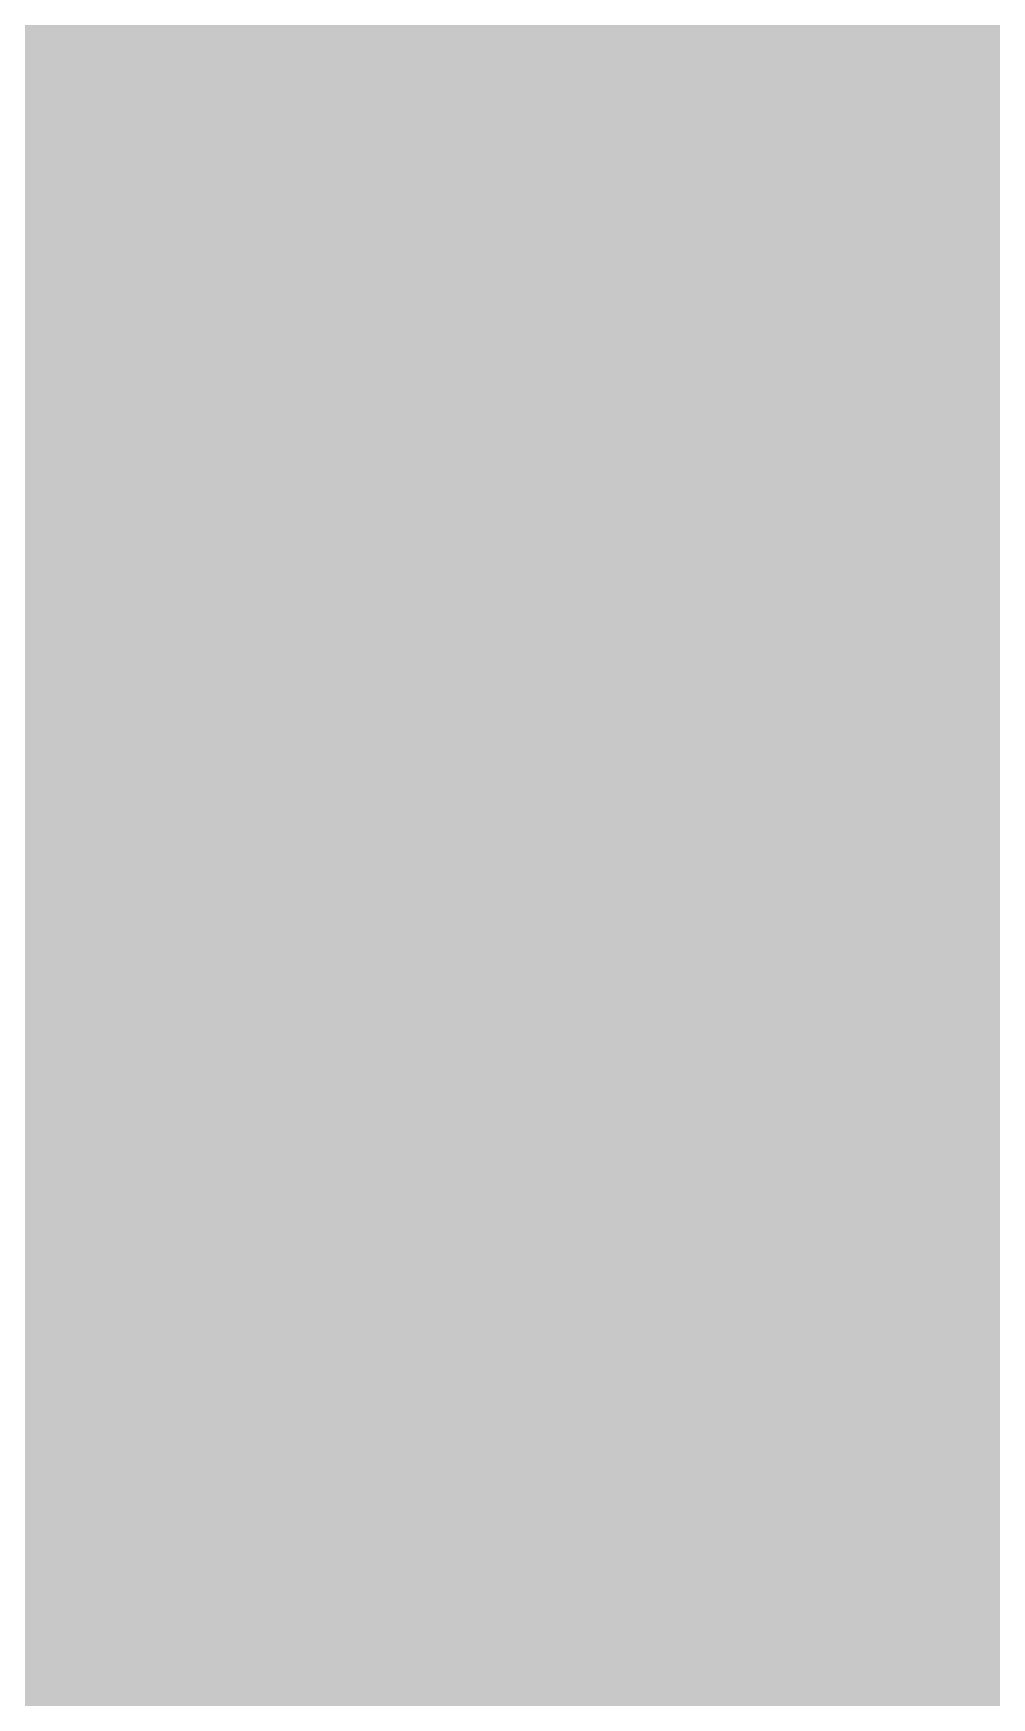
# Model space of a CAD drawing. Header units: inches. Extents: x 0 to 841, y 0 to 594.
# Drawn here: x 789.639 to 790.217, y 197.293 to 198.298 of the extents above; entities that cross this region are included whole.
import ezdxf

# ---------------------------------------------------------------- set-up
doc = ezdxf.new("R2010")
doc.units = ezdxf.units.IN
doc.layers.add('Sheet', color=255, linetype='Continuous')

msp = doc.modelspace()

# ---------------------------------------------------------------- linework, layer by layer
at = {"layer": 'Sheet'}
for points in [[(790.0208, 202.9859, 0.7493, 0.7493, 0), (790.0208, 197.461, 0.7493, 0.7493, 0)], [(790.0208, 202.4918, 0.2997, 0.2997, 0), (790.0208, 197.461, 0.2997, 0.2997, 0)], [(789.4818, 198.0449, 0.2997, 0.2997, 0), (789.5267, 198.0449, 0.2997, 0.2997, 0), (789.5716, 198.0898, 0.2997, 0.2997, 0), (789.5716, 198.0898, 0.2997, 0.2997, 0), (789.6165, 198.1348, 0.2997, 0.2997, 0), (789.6615, 198.1348, 0.2997, 0.2997, 0), (789.6615, 198.1348, 0.2997, 0.2997, 0), (789.7064, 198.1797, 0.2997, 0.2997, 0), (789.7513, 198.1797, 0.2997, 0.2997, 0), (789.7962, 198.1797, 0.2997, 0.2997, 0), (789.8411, 198.2246, 0.2997, 0.2997, 0), (789.8411, 198.2246, 0.2997, 0.2997, 0), (789.886, 198.2246, 0.2997, 0.2997, 0), (789.9309, 198.2246, 0.2997, 0.2997, 0), (789.9759, 198.2246, 0.2997, 0.2997, 0), (790.0208, 198.2246, 0.2997, 0.2997, 0)], [(789.4818, 198.0449, 0.2997, 0.2997, 0), (789.5267, 198.0449, 0.2997, 0.2997, 0), (789.5716, 198.0898, 0.2997, 0.2997, 0), (789.5716, 198.0898, 0.2997, 0.2997, 0), (789.6165, 198.1348, 0.2997, 0.2997, 0), (789.6615, 198.1348, 0.2997, 0.2997, 0), (789.6615, 198.1348, 0.2997, 0.2997, 0), (789.7064, 198.1797, 0.2997, 0.2997, 0), (789.7513, 198.1797, 0.2997, 0.2997, 0), (789.7962, 198.1797, 0.2997, 0.2997, 0), (789.8411, 198.2246, 0.2997, 0.2997, 0), (789.8411, 198.2246, 0.2997, 0.2997, 0), (789.886, 198.2246, 0.2997, 0.2997, 0), (789.9309, 198.2246, 0.2997, 0.2997, 0), (789.9759, 198.2246, 0.2997, 0.2997, 0), (790.0208, 198.2246, 0.2997, 0.2997, 0)], [(789.4818, 198.0449, 0.2997, 0.2997, 0), (789.5267, 198.0449, 0.2997, 0.2997, 0), (789.5716, 198.0898, 0.2997, 0.2997, 0), (789.5716, 198.0898, 0.2997, 0.2997, 0), (789.6165, 198.1348, 0.2997, 0.2997, 0), (789.6615, 198.1348, 0.2997, 0.2997, 0), (789.6615, 198.1348, 0.2997, 0.2997, 0), (789.7064, 198.1797, 0.2997, 0.2997, 0), (789.7513, 198.1797, 0.2997, 0.2997, 0), (789.7962, 198.1797, 0.2997, 0.2997, 0), (789.8411, 198.2246, 0.2997, 0.2997, 0), (789.8411, 198.2246, 0.2997, 0.2997, 0), (789.886, 198.2246, 0.2997, 0.2997, 0), (789.9309, 198.2246, 0.2997, 0.2997, 0), (789.9759, 198.2246, 0.2997, 0.2997, 0), (790.0208, 198.2246, 0.2997, 0.2997, 0)], [(789.4818, 198.0449, 0.2997, 0.2997, 0), (789.5267, 198.0449, 0.2997, 0.2997, 0), (789.5716, 198.0898, 0.2997, 0.2997, 0), (789.5716, 198.0898, 0.2997, 0.2997, 0), (789.6165, 198.1348, 0.2997, 0.2997, 0), (789.6615, 198.1348, 0.2997, 0.2997, 0), (789.6615, 198.1348, 0.2997, 0.2997, 0), (789.7064, 198.1797, 0.2997, 0.2997, 0), (789.7513, 198.1797, 0.2997, 0.2997, 0), (789.7962, 198.1797, 0.2997, 0.2997, 0), (789.8411, 198.2246, 0.2997, 0.2997, 0), (789.8411, 198.2246, 0.2997, 0.2997, 0), (789.886, 198.2246, 0.2997, 0.2997, 0), (789.9309, 198.2246, 0.2997, 0.2997, 0), (789.9759, 198.2246, 0.2997, 0.2997, 0), (790.0208, 198.2246, 0.2997, 0.2997, 0)], [(789.4818, 198.0449, 0.2997, 0.2997, 0), (789.5267, 198.0449, 0.2997, 0.2997, 0), (789.5716, 198.0898, 0.2997, 0.2997, 0), (789.5716, 198.0898, 0.2997, 0.2997, 0), (789.6165, 198.1348, 0.2997, 0.2997, 0), (789.6615, 198.1348, 0.2997, 0.2997, 0), (789.6615, 198.1348, 0.2997, 0.2997, 0), (789.7064, 198.1797, 0.2997, 0.2997, 0), (789.7513, 198.1797, 0.2997, 0.2997, 0), (789.7962, 198.1797, 0.2997, 0.2997, 0), (789.8411, 198.2246, 0.2997, 0.2997, 0), (789.8411, 198.2246, 0.2997, 0.2997, 0), (789.886, 198.2246, 0.2997, 0.2997, 0), (789.9309, 198.2246, 0.2997, 0.2997, 0), (789.9759, 198.2246, 0.2997, 0.2997, 0), (790.0208, 198.2246, 0.2997, 0.2997, 0)], [(789.4818, 198.0449, 0.2997, 0.2997, 0), (789.5267, 198.0449, 0.2997, 0.2997, 0), (789.5716, 198.0898, 0.2997, 0.2997, 0), (789.5716, 198.0898, 0.2997, 0.2997, 0), (789.6165, 198.1348, 0.2997, 0.2997, 0), (789.6615, 198.1348, 0.2997, 0.2997, 0), (789.6615, 198.1348, 0.2997, 0.2997, 0), (789.7064, 198.1797, 0.2997, 0.2997, 0), (789.7513, 198.1797, 0.2997, 0.2997, 0), (789.7962, 198.1797, 0.2997, 0.2997, 0), (789.8411, 198.2246, 0.2997, 0.2997, 0), (789.8411, 198.2246, 0.2997, 0.2997, 0), (789.886, 198.2246, 0.2997, 0.2997, 0), (789.9309, 198.2246, 0.2997, 0.2997, 0), (789.9759, 198.2246, 0.2997, 0.2997, 0), (790.0208, 198.2246, 0.2997, 0.2997, 0)], [(790.0208, 198.2246, 0.2997, 0.2997, 0), (790.0208, 198.2246, 0.2997, 0.2997, 0)], [(790.0208, 198.2246, 0.2997, 0.2997, 0), (790.0657, 198.2246, 0.2997, 0.2997, 0), (790.1106, 198.2246, 0.2997, 0.2997, 0), (790.1106, 198.2246, 0.2997, 0.2997, 0), (790.1555, 198.2246, 0.2997, 0.2997, 0), (790.2004, 198.2246, 0.2997, 0.2997, 0), (790.2454, 198.1797, 0.2997, 0.2997, 0), (790.2903, 198.1797, 0.2997, 0.2997, 0), (790.2903, 198.1797, 0.2997, 0.2997, 0), (790.3352, 198.1348, 0.2997, 0.2997, 0), (790.3801, 198.1348, 0.2997, 0.2997, 0)], [(790.0208, 198.2246, 0.2997, 0.2997, 0), (790.0208, 198.2246, 0.2997, 0.2997, 0)], [(790.0208, 198.2246, 0.2997, 0.2997, 0), (790.0657, 198.2246, 0.2997, 0.2997, 0), (790.1106, 198.2246, 0.2997, 0.2997, 0), (790.1106, 198.2246, 0.2997, 0.2997, 0), (790.1555, 198.2246, 0.2997, 0.2997, 0), (790.2004, 198.2246, 0.2997, 0.2997, 0), (790.2454, 198.1797, 0.2997, 0.2997, 0), (790.2903, 198.1797, 0.2997, 0.2997, 0), (790.2903, 198.1797, 0.2997, 0.2997, 0), (790.3352, 198.1348, 0.2997, 0.2997, 0), (790.3801, 198.1348, 0.2997, 0.2997, 0)], [(790.0208, 198.2246, 0.2997, 0.2997, 0), (790.0208, 198.2246, 0.2997, 0.2997, 0)], [(790.0208, 198.2246, 0.2997, 0.2997, 0), (790.0657, 198.2246, 0.2997, 0.2997, 0), (790.1106, 198.2246, 0.2997, 0.2997, 0), (790.1106, 198.2246, 0.2997, 0.2997, 0), (790.1555, 198.2246, 0.2997, 0.2997, 0), (790.2004, 198.2246, 0.2997, 0.2997, 0), (790.2454, 198.1797, 0.2997, 0.2997, 0), (790.2903, 198.1797, 0.2997, 0.2997, 0), (790.2903, 198.1797, 0.2997, 0.2997, 0), (790.3352, 198.1348, 0.2997, 0.2997, 0), (790.3801, 198.1348, 0.2997, 0.2997, 0)], [(790.0208, 198.2246, 0.2997, 0.2997, 0), (790.0208, 198.2246, 0.2997, 0.2997, 0)], [(790.0208, 198.2246, 0.2997, 0.2997, 0), (790.0657, 198.2246, 0.2997, 0.2997, 0), (790.1106, 198.2246, 0.2997, 0.2997, 0), (790.1106, 198.2246, 0.2997, 0.2997, 0), (790.1555, 198.2246, 0.2997, 0.2997, 0), (790.2004, 198.2246, 0.2997, 0.2997, 0), (790.2454, 198.1797, 0.2997, 0.2997, 0), (790.2903, 198.1797, 0.2997, 0.2997, 0), (790.2903, 198.1797, 0.2997, 0.2997, 0), (790.3352, 198.1348, 0.2997, 0.2997, 0), (790.3801, 198.1348, 0.2997, 0.2997, 0)], [(790.0208, 198.2246, 0.2997, 0.2997, 0), (790.0208, 198.2246, 0.2997, 0.2997, 0)], [(790.0208, 198.2246, 0.2997, 0.2997, 0), (790.0657, 198.2246, 0.2997, 0.2997, 0), (790.1106, 198.2246, 0.2997, 0.2997, 0), (790.1106, 198.2246, 0.2997, 0.2997, 0), (790.1555, 198.2246, 0.2997, 0.2997, 0), (790.2004, 198.2246, 0.2997, 0.2997, 0), (790.2454, 198.1797, 0.2997, 0.2997, 0), (790.2903, 198.1797, 0.2997, 0.2997, 0), (790.2903, 198.1797, 0.2997, 0.2997, 0), (790.3352, 198.1348, 0.2997, 0.2997, 0), (790.3801, 198.1348, 0.2997, 0.2997, 0)], [(790.0208, 198.2246, 0.2997, 0.2997, 0), (790.0208, 198.2246, 0.2997, 0.2997, 0)], [(790.0208, 198.2246, 0.2997, 0.2997, 0), (790.0657, 198.2246, 0.2997, 0.2997, 0), (790.1106, 198.2246, 0.2997, 0.2997, 0), (790.1106, 198.2246, 0.2997, 0.2997, 0), (790.1555, 198.2246, 0.2997, 0.2997, 0), (790.2004, 198.2246, 0.2997, 0.2997, 0), (790.2454, 198.1797, 0.2997, 0.2997, 0), (790.2903, 198.1797, 0.2997, 0.2997, 0), (790.2903, 198.1797, 0.2997, 0.2997, 0), (790.3352, 198.1348, 0.2997, 0.2997, 0), (790.3801, 198.1348, 0.2997, 0.2997, 0)], [(789.5716, 198.0898, 0.0991, 0.0991, 0), (789.6165, 198.1348, 0.0991, 0.0991, 0), (789.6615, 198.1348, 0.0991, 0.0991, 0), (789.6615, 198.1348, 0.0991, 0.0991, 0), (789.7064, 198.1797, 0.0991, 0.0991, 0), (789.7513, 198.1797, 0.0991, 0.0991, 0), (789.7962, 198.1797, 0.0991, 0.0991, 0), (789.8411, 198.2246, 0.0991, 0.0991, 0), (789.8411, 198.2246, 0.0991, 0.0991, 0), (789.886, 198.2246, 0.0991, 0.0991, 0), (789.9309, 198.2246, 0.0991, 0.0991, 0), (789.9759, 198.2246, 0.0991, 0.0991, 0), (790.0208, 198.2246, 0.0991, 0.0991, 0)], [(789.5716, 198.0898, 0.0991, 0.0991, 0), (789.6165, 198.1348, 0.0991, 0.0991, 0), (789.6615, 198.1348, 0.0991, 0.0991, 0), (789.6615, 198.1348, 0.0991, 0.0991, 0), (789.7064, 198.1797, 0.0991, 0.0991, 0), (789.7513, 198.1797, 0.0991, 0.0991, 0), (789.7962, 198.1797, 0.0991, 0.0991, 0), (789.8411, 198.2246, 0.0991, 0.0991, 0), (789.8411, 198.2246, 0.0991, 0.0991, 0), (789.886, 198.2246, 0.0991, 0.0991, 0), (789.9309, 198.2246, 0.0991, 0.0991, 0), (789.9759, 198.2246, 0.0991, 0.0991, 0), (790.0208, 198.2246, 0.0991, 0.0991, 0)], [(789.5716, 198.0898, 0.0991, 0.0991, 0), (789.6165, 198.1348, 0.0991, 0.0991, 0), (789.6615, 198.1348, 0.0991, 0.0991, 0), (789.6615, 198.1348, 0.0991, 0.0991, 0), (789.7064, 198.1797, 0.0991, 0.0991, 0), (789.7513, 198.1797, 0.0991, 0.0991, 0), (789.7962, 198.1797, 0.0991, 0.0991, 0), (789.8411, 198.2246, 0.0991, 0.0991, 0), (789.8411, 198.2246, 0.0991, 0.0991, 0), (789.886, 198.2246, 0.0991, 0.0991, 0), (789.9309, 198.2246, 0.0991, 0.0991, 0), (789.9759, 198.2246, 0.0991, 0.0991, 0), (790.0208, 198.2246, 0.0991, 0.0991, 0)], [(789.5716, 198.0898, 0.0991, 0.0991, 0), (789.6165, 198.1348, 0.0991, 0.0991, 0), (789.6615, 198.1348, 0.0991, 0.0991, 0), (789.6615, 198.1348, 0.0991, 0.0991, 0), (789.7064, 198.1797, 0.0991, 0.0991, 0), (789.7513, 198.1797, 0.0991, 0.0991, 0), (789.7962, 198.1797, 0.0991, 0.0991, 0), (789.8411, 198.2246, 0.0991, 0.0991, 0), (789.8411, 198.2246, 0.0991, 0.0991, 0), (789.886, 198.2246, 0.0991, 0.0991, 0), (789.9309, 198.2246, 0.0991, 0.0991, 0), (789.9759, 198.2246, 0.0991, 0.0991, 0), (790.0208, 198.2246, 0.0991, 0.0991, 0)], [(789.5716, 198.0898, 0.0991, 0.0991, 0), (789.6165, 198.1348, 0.0991, 0.0991, 0), (789.6615, 198.1348, 0.0991, 0.0991, 0), (789.6615, 198.1348, 0.0991, 0.0991, 0), (789.7064, 198.1797, 0.0991, 0.0991, 0), (789.7513, 198.1797, 0.0991, 0.0991, 0), (789.7962, 198.1797, 0.0991, 0.0991, 0), (789.8411, 198.2246, 0.0991, 0.0991, 0), (789.8411, 198.2246, 0.0991, 0.0991, 0), (789.886, 198.2246, 0.0991, 0.0991, 0), (789.9309, 198.2246, 0.0991, 0.0991, 0), (789.9759, 198.2246, 0.0991, 0.0991, 0), (790.0208, 198.2246, 0.0991, 0.0991, 0)], [(789.5716, 198.0898, 0.0991, 0.0991, 0), (789.6165, 198.1348, 0.0991, 0.0991, 0), (789.6615, 198.1348, 0.0991, 0.0991, 0), (789.6615, 198.1348, 0.0991, 0.0991, 0), (789.7064, 198.1797, 0.0991, 0.0991, 0), (789.7513, 198.1797, 0.0991, 0.0991, 0), (789.7962, 198.1797, 0.0991, 0.0991, 0), (789.8411, 198.2246, 0.0991, 0.0991, 0), (789.8411, 198.2246, 0.0991, 0.0991, 0), (789.886, 198.2246, 0.0991, 0.0991, 0), (789.9309, 198.2246, 0.0991, 0.0991, 0), (789.9759, 198.2246, 0.0991, 0.0991, 0), (790.0208, 198.2246, 0.0991, 0.0991, 0)], [(790.0208, 198.2246, 0.0991, 0.0991, 0), (790.0208, 198.2246, 0.0991, 0.0991, 0)], [(790.0208, 198.2246, 0.0991, 0.0991, 0), (790.0657, 198.2246, 0.0991, 0.0991, 0), (790.1106, 198.2246, 0.0991, 0.0991, 0), (790.1106, 198.2246, 0.0991, 0.0991, 0), (790.1555, 198.2246, 0.0991, 0.0991, 0), (790.2004, 198.2246, 0.0991, 0.0991, 0), (790.2454, 198.1797, 0.0991, 0.0991, 0), (790.2903, 198.1797, 0.0991, 0.0991, 0)], [(790.0208, 198.2246, 0.0991, 0.0991, 0), (790.0208, 198.2246, 0.0991, 0.0991, 0)], [(790.0208, 198.2246, 0.0991, 0.0991, 0), (790.0657, 198.2246, 0.0991, 0.0991, 0), (790.1106, 198.2246, 0.0991, 0.0991, 0), (790.1106, 198.2246, 0.0991, 0.0991, 0), (790.1555, 198.2246, 0.0991, 0.0991, 0), (790.2004, 198.2246, 0.0991, 0.0991, 0), (790.2454, 198.1797, 0.0991, 0.0991, 0), (790.2903, 198.1797, 0.0991, 0.0991, 0)], [(790.0208, 198.2246, 0.0991, 0.0991, 0), (790.0208, 198.2246, 0.0991, 0.0991, 0)], [(790.0208, 198.2246, 0.0991, 0.0991, 0), (790.0657, 198.2246, 0.0991, 0.0991, 0), (790.1106, 198.2246, 0.0991, 0.0991, 0), (790.1106, 198.2246, 0.0991, 0.0991, 0), (790.1555, 198.2246, 0.0991, 0.0991, 0), (790.2004, 198.2246, 0.0991, 0.0991, 0), (790.2454, 198.1797, 0.0991, 0.0991, 0), (790.2903, 198.1797, 0.0991, 0.0991, 0)], [(790.0208, 198.2246, 0.0991, 0.0991, 0), (790.0208, 198.2246, 0.0991, 0.0991, 0)], [(790.0208, 198.2246, 0.0991, 0.0991, 0), (790.0657, 198.2246, 0.0991, 0.0991, 0), (790.1106, 198.2246, 0.0991, 0.0991, 0), (790.1106, 198.2246, 0.0991, 0.0991, 0), (790.1555, 198.2246, 0.0991, 0.0991, 0), (790.2004, 198.2246, 0.0991, 0.0991, 0), (790.2454, 198.1797, 0.0991, 0.0991, 0), (790.2903, 198.1797, 0.0991, 0.0991, 0)], [(790.0208, 198.2246, 0.0991, 0.0991, 0), (790.0208, 198.2246, 0.0991, 0.0991, 0)], [(790.0208, 198.2246, 0.0991, 0.0991, 0), (790.0657, 198.2246, 0.0991, 0.0991, 0), (790.1106, 198.2246, 0.0991, 0.0991, 0), (790.1106, 198.2246, 0.0991, 0.0991, 0), (790.1555, 198.2246, 0.0991, 0.0991, 0), (790.2004, 198.2246, 0.0991, 0.0991, 0), (790.2454, 198.1797, 0.0991, 0.0991, 0), (790.2903, 198.1797, 0.0991, 0.0991, 0)], [(790.0208, 198.2246, 0.0991, 0.0991, 0), (790.0208, 198.2246, 0.0991, 0.0991, 0)], [(790.0208, 198.2246, 0.0991, 0.0991, 0), (790.0657, 198.2246, 0.0991, 0.0991, 0), (790.1106, 198.2246, 0.0991, 0.0991, 0), (790.1106, 198.2246, 0.0991, 0.0991, 0), (790.1555, 198.2246, 0.0991, 0.0991, 0), (790.2004, 198.2246, 0.0991, 0.0991, 0), (790.2454, 198.1797, 0.0991, 0.0991, 0), (790.2903, 198.1797, 0.0991, 0.0991, 0)], [(789.4818, 197.5957, 0.2997, 0.2997, 0), (789.5267, 197.6407, 0.2997, 0.2997, 0), (789.5267, 197.6407, 0.2997, 0.2997, 0), (789.5267, 197.6856, 0.2997, 0.2997, 0), (789.5267, 197.6856, 0.2997, 0.2997, 0), (789.5267, 197.7305, 0.2997, 0.2997, 0), (789.5716, 197.7305, 0.2997, 0.2997, 0), (789.5716, 197.7754, 0.2997, 0.2997, 0), (789.5716, 197.7754, 0.2997, 0.2997, 0), (789.6165, 197.8203, 0.2997, 0.2997, 0), (789.6165, 197.8203, 0.2997, 0.2997, 0), (789.6165, 197.8652, 0.2997, 0.2997, 0), (789.6615, 197.8652, 0.2997, 0.2997, 0), (789.6615, 197.8652, 0.2997, 0.2997, 0), (789.7064, 197.9102, 0.2997, 0.2997, 0), (789.7064, 197.9102, 0.2997, 0.2997, 0), (789.7513, 197.9102, 0.2997, 0.2997, 0), (789.7513, 197.9551, 0.2997, 0.2997, 0), (789.7962, 197.9551, 0.2997, 0.2997, 0), (789.7962, 197.9551, 0.2997, 0.2997, 0), (789.8411, 197.9551, 0.2997, 0.2997, 0), (789.8411, 197.9551, 0.2997, 0.2997, 0), (789.886, 198, 0.2997, 0.2997, 0), (789.886, 198, 0.2997, 0.2997, 0), (789.9309, 198, 0.2997, 0.2997, 0), (789.9759, 198, 0.2997, 0.2997, 0), (789.9759, 198, 0.2997, 0.2997, 0), (790.0208, 198, 0.2997, 0.2997, 0)], [(789.4818, 197.5957, 0.2997, 0.2997, 0), (789.5267, 197.6407, 0.2997, 0.2997, 0), (789.5267, 197.6407, 0.2997, 0.2997, 0), (789.5267, 197.6856, 0.2997, 0.2997, 0), (789.5267, 197.6856, 0.2997, 0.2997, 0), (789.5267, 197.7305, 0.2997, 0.2997, 0), (789.5716, 197.7305, 0.2997, 0.2997, 0), (789.5716, 197.7754, 0.2997, 0.2997, 0), (789.5716, 197.7754, 0.2997, 0.2997, 0), (789.6165, 197.8203, 0.2997, 0.2997, 0), (789.6165, 197.8203, 0.2997, 0.2997, 0), (789.6165, 197.8652, 0.2997, 0.2997, 0), (789.6615, 197.8652, 0.2997, 0.2997, 0), (789.6615, 197.8652, 0.2997, 0.2997, 0), (789.7064, 197.9102, 0.2997, 0.2997, 0), (789.7064, 197.9102, 0.2997, 0.2997, 0), (789.7513, 197.9102, 0.2997, 0.2997, 0), (789.7513, 197.9551, 0.2997, 0.2997, 0), (789.7962, 197.9551, 0.2997, 0.2997, 0), (789.7962, 197.9551, 0.2997, 0.2997, 0), (789.8411, 197.9551, 0.2997, 0.2997, 0), (789.8411, 197.9551, 0.2997, 0.2997, 0), (789.886, 198, 0.2997, 0.2997, 0), (789.886, 198, 0.2997, 0.2997, 0), (789.9309, 198, 0.2997, 0.2997, 0), (789.9759, 198, 0.2997, 0.2997, 0), (789.9759, 198, 0.2997, 0.2997, 0), (790.0208, 198, 0.2997, 0.2997, 0)], [(789.4818, 197.5957, 0.2997, 0.2997, 0), (789.5267, 197.6407, 0.2997, 0.2997, 0), (789.5267, 197.6407, 0.2997, 0.2997, 0), (789.5267, 197.6856, 0.2997, 0.2997, 0), (789.5267, 197.6856, 0.2997, 0.2997, 0), (789.5267, 197.7305, 0.2997, 0.2997, 0), (789.5716, 197.7305, 0.2997, 0.2997, 0), (789.5716, 197.7754, 0.2997, 0.2997, 0), (789.5716, 197.7754, 0.2997, 0.2997, 0), (789.6165, 197.8203, 0.2997, 0.2997, 0), (789.6165, 197.8203, 0.2997, 0.2997, 0), (789.6165, 197.8652, 0.2997, 0.2997, 0), (789.6615, 197.8652, 0.2997, 0.2997, 0), (789.6615, 197.8652, 0.2997, 0.2997, 0), (789.7064, 197.9102, 0.2997, 0.2997, 0), (789.7064, 197.9102, 0.2997, 0.2997, 0), (789.7513, 197.9102, 0.2997, 0.2997, 0), (789.7513, 197.9551, 0.2997, 0.2997, 0), (789.7962, 197.9551, 0.2997, 0.2997, 0), (789.7962, 197.9551, 0.2997, 0.2997, 0), (789.8411, 197.9551, 0.2997, 0.2997, 0), (789.8411, 197.9551, 0.2997, 0.2997, 0), (789.886, 198, 0.2997, 0.2997, 0), (789.886, 198, 0.2997, 0.2997, 0), (789.9309, 198, 0.2997, 0.2997, 0), (789.9759, 198, 0.2997, 0.2997, 0), (789.9759, 198, 0.2997, 0.2997, 0), (790.0208, 198, 0.2997, 0.2997, 0)], [(789.4818, 197.5957, 0.2997, 0.2997, 0), (789.5267, 197.6407, 0.2997, 0.2997, 0), (789.5267, 197.6407, 0.2997, 0.2997, 0), (789.5267, 197.6856, 0.2997, 0.2997, 0), (789.5267, 197.6856, 0.2997, 0.2997, 0), (789.5267, 197.7305, 0.2997, 0.2997, 0), (789.5716, 197.7305, 0.2997, 0.2997, 0), (789.5716, 197.7754, 0.2997, 0.2997, 0), (789.5716, 197.7754, 0.2997, 0.2997, 0), (789.6165, 197.8203, 0.2997, 0.2997, 0), (789.6165, 197.8203, 0.2997, 0.2997, 0), (789.6165, 197.8652, 0.2997, 0.2997, 0), (789.6615, 197.8652, 0.2997, 0.2997, 0), (789.6615, 197.8652, 0.2997, 0.2997, 0), (789.7064, 197.9102, 0.2997, 0.2997, 0), (789.7064, 197.9102, 0.2997, 0.2997, 0), (789.7513, 197.9102, 0.2997, 0.2997, 0), (789.7513, 197.9551, 0.2997, 0.2997, 0), (789.7962, 197.9551, 0.2997, 0.2997, 0), (789.7962, 197.9551, 0.2997, 0.2997, 0), (789.8411, 197.9551, 0.2997, 0.2997, 0), (789.8411, 197.9551, 0.2997, 0.2997, 0), (789.886, 198, 0.2997, 0.2997, 0), (789.886, 198, 0.2997, 0.2997, 0), (789.9309, 198, 0.2997, 0.2997, 0), (789.9759, 198, 0.2997, 0.2997, 0), (789.9759, 198, 0.2997, 0.2997, 0), (790.0208, 198, 0.2997, 0.2997, 0)], [(790.0208, 198, 0.2997, 0.2997, 0), (790.0208, 198, 0.2997, 0.2997, 0)], [(790.0208, 198, 0.2997, 0.2997, 0), (790.0657, 198, 0.2997, 0.2997, 0), (790.0657, 198, 0.2997, 0.2997, 0), (790.1106, 198, 0.2997, 0.2997, 0), (790.1106, 198, 0.2997, 0.2997, 0), (790.1555, 198, 0.2997, 0.2997, 0), (790.1555, 197.9551, 0.2997, 0.2997, 0), (790.2004, 197.9551, 0.2997, 0.2997, 0), (790.2004, 197.9551, 0.2997, 0.2997, 0), (790.2454, 197.9551, 0.2997, 0.2997, 0), (790.2454, 197.9551, 0.2997, 0.2997, 0), (790.2903, 197.9102, 0.2997, 0.2997, 0), (790.2903, 197.9102, 0.2997, 0.2997, 0), (790.3352, 197.9102, 0.2997, 0.2997, 0), (790.3352, 197.8652, 0.2997, 0.2997, 0), (790.3352, 197.8652, 0.2997, 0.2997, 0), (790.3801, 197.8652, 0.2997, 0.2997, 0)], [(790.0208, 198, 0.2997, 0.2997, 0), (790.0208, 198, 0.2997, 0.2997, 0)], [(790.0208, 198, 0.2997, 0.2997, 0), (790.0657, 198, 0.2997, 0.2997, 0), (790.0657, 198, 0.2997, 0.2997, 0), (790.1106, 198, 0.2997, 0.2997, 0), (790.1106, 198, 0.2997, 0.2997, 0), (790.1555, 198, 0.2997, 0.2997, 0), (790.1555, 197.9551, 0.2997, 0.2997, 0), (790.2004, 197.9551, 0.2997, 0.2997, 0), (790.2004, 197.9551, 0.2997, 0.2997, 0), (790.2454, 197.9551, 0.2997, 0.2997, 0), (790.2454, 197.9551, 0.2997, 0.2997, 0), (790.2903, 197.9102, 0.2997, 0.2997, 0), (790.2903, 197.9102, 0.2997, 0.2997, 0), (790.3352, 197.9102, 0.2997, 0.2997, 0), (790.3352, 197.8652, 0.2997, 0.2997, 0), (790.3352, 197.8652, 0.2997, 0.2997, 0), (790.3801, 197.8652, 0.2997, 0.2997, 0)], [(790.0208, 198, 0.2997, 0.2997, 0), (790.0208, 198, 0.2997, 0.2997, 0)], [(790.0208, 198, 0.2997, 0.2997, 0), (790.0657, 198, 0.2997, 0.2997, 0), (790.0657, 198, 0.2997, 0.2997, 0), (790.1106, 198, 0.2997, 0.2997, 0), (790.1106, 198, 0.2997, 0.2997, 0), (790.1555, 198, 0.2997, 0.2997, 0), (790.1555, 197.9551, 0.2997, 0.2997, 0), (790.2004, 197.9551, 0.2997, 0.2997, 0), (790.2004, 197.9551, 0.2997, 0.2997, 0), (790.2454, 197.9551, 0.2997, 0.2997, 0), (790.2454, 197.9551, 0.2997, 0.2997, 0), (790.2903, 197.9102, 0.2997, 0.2997, 0), (790.2903, 197.9102, 0.2997, 0.2997, 0), (790.3352, 197.9102, 0.2997, 0.2997, 0), (790.3352, 197.8652, 0.2997, 0.2997, 0), (790.3352, 197.8652, 0.2997, 0.2997, 0), (790.3801, 197.8652, 0.2997, 0.2997, 0)], [(790.0208, 198, 0.2997, 0.2997, 0), (790.0208, 198, 0.2997, 0.2997, 0)], [(790.0208, 198, 0.2997, 0.2997, 0), (790.0657, 198, 0.2997, 0.2997, 0), (790.0657, 198, 0.2997, 0.2997, 0), (790.1106, 198, 0.2997, 0.2997, 0), (790.1106, 198, 0.2997, 0.2997, 0), (790.1555, 198, 0.2997, 0.2997, 0), (790.1555, 197.9551, 0.2997, 0.2997, 0), (790.2004, 197.9551, 0.2997, 0.2997, 0), (790.2004, 197.9551, 0.2997, 0.2997, 0), (790.2454, 197.9551, 0.2997, 0.2997, 0), (790.2454, 197.9551, 0.2997, 0.2997, 0), (790.2903, 197.9102, 0.2997, 0.2997, 0), (790.2903, 197.9102, 0.2997, 0.2997, 0), (790.3352, 197.9102, 0.2997, 0.2997, 0), (790.3352, 197.8652, 0.2997, 0.2997, 0), (790.3352, 197.8652, 0.2997, 0.2997, 0), (790.3801, 197.8652, 0.2997, 0.2997, 0)], [(789.5716, 197.7754, 0.0991, 0.0991, 0), (789.6165, 197.8203, 0.0991, 0.0991, 0), (789.6165, 197.8203, 0.0991, 0.0991, 0), (789.6165, 197.8652, 0.0991, 0.0991, 0), (789.6615, 197.8652, 0.0991, 0.0991, 0), (789.6615, 197.8652, 0.0991, 0.0991, 0), (789.7064, 197.9102, 0.0991, 0.0991, 0), (789.7064, 197.9102, 0.0991, 0.0991, 0), (789.7513, 197.9102, 0.0991, 0.0991, 0), (789.7513, 197.9551, 0.0991, 0.0991, 0), (789.7962, 197.9551, 0.0991, 0.0991, 0), (789.7962, 197.9551, 0.0991, 0.0991, 0), (789.8411, 197.9551, 0.0991, 0.0991, 0), (789.8411, 197.9551, 0.0991, 0.0991, 0), (789.886, 198, 0.0991, 0.0991, 0), (789.886, 198, 0.0991, 0.0991, 0), (789.9309, 198, 0.0991, 0.0991, 0), (789.9759, 198, 0.0991, 0.0991, 0), (789.9759, 198, 0.0991, 0.0991, 0), (790.0208, 198, 0.0991, 0.0991, 0)], [(789.5716, 197.7754, 0.0991, 0.0991, 0), (789.6165, 197.8203, 0.0991, 0.0991, 0), (789.6165, 197.8203, 0.0991, 0.0991, 0), (789.6165, 197.8652, 0.0991, 0.0991, 0), (789.6615, 197.8652, 0.0991, 0.0991, 0), (789.6615, 197.8652, 0.0991, 0.0991, 0), (789.7064, 197.9102, 0.0991, 0.0991, 0), (789.7064, 197.9102, 0.0991, 0.0991, 0), (789.7513, 197.9102, 0.0991, 0.0991, 0), (789.7513, 197.9551, 0.0991, 0.0991, 0), (789.7962, 197.9551, 0.0991, 0.0991, 0), (789.7962, 197.9551, 0.0991, 0.0991, 0), (789.8411, 197.9551, 0.0991, 0.0991, 0), (789.8411, 197.9551, 0.0991, 0.0991, 0), (789.886, 198, 0.0991, 0.0991, 0), (789.886, 198, 0.0991, 0.0991, 0), (789.9309, 198, 0.0991, 0.0991, 0), (789.9759, 198, 0.0991, 0.0991, 0), (789.9759, 198, 0.0991, 0.0991, 0), (790.0208, 198, 0.0991, 0.0991, 0)], [(789.5716, 197.7754, 0.0991, 0.0991, 0), (789.6165, 197.8203, 0.0991, 0.0991, 0), (789.6165, 197.8203, 0.0991, 0.0991, 0), (789.6165, 197.8652, 0.0991, 0.0991, 0), (789.6615, 197.8652, 0.0991, 0.0991, 0), (789.6615, 197.8652, 0.0991, 0.0991, 0), (789.7064, 197.9102, 0.0991, 0.0991, 0), (789.7064, 197.9102, 0.0991, 0.0991, 0), (789.7513, 197.9102, 0.0991, 0.0991, 0), (789.7513, 197.9551, 0.0991, 0.0991, 0), (789.7962, 197.9551, 0.0991, 0.0991, 0), (789.7962, 197.9551, 0.0991, 0.0991, 0), (789.8411, 197.9551, 0.0991, 0.0991, 0), (789.8411, 197.9551, 0.0991, 0.0991, 0), (789.886, 198, 0.0991, 0.0991, 0), (789.886, 198, 0.0991, 0.0991, 0), (789.9309, 198, 0.0991, 0.0991, 0), (789.9759, 198, 0.0991, 0.0991, 0), (789.9759, 198, 0.0991, 0.0991, 0), (790.0208, 198, 0.0991, 0.0991, 0)], [(789.5716, 197.7754, 0.0991, 0.0991, 0), (789.6165, 197.8203, 0.0991, 0.0991, 0), (789.6165, 197.8203, 0.0991, 0.0991, 0), (789.6165, 197.8652, 0.0991, 0.0991, 0), (789.6615, 197.8652, 0.0991, 0.0991, 0), (789.6615, 197.8652, 0.0991, 0.0991, 0), (789.7064, 197.9102, 0.0991, 0.0991, 0), (789.7064, 197.9102, 0.0991, 0.0991, 0), (789.7513, 197.9102, 0.0991, 0.0991, 0), (789.7513, 197.9551, 0.0991, 0.0991, 0), (789.7962, 197.9551, 0.0991, 0.0991, 0), (789.7962, 197.9551, 0.0991, 0.0991, 0), (789.8411, 197.9551, 0.0991, 0.0991, 0), (789.8411, 197.9551, 0.0991, 0.0991, 0), (789.886, 198, 0.0991, 0.0991, 0), (789.886, 198, 0.0991, 0.0991, 0), (789.9309, 198, 0.0991, 0.0991, 0), (789.9759, 198, 0.0991, 0.0991, 0), (789.9759, 198, 0.0991, 0.0991, 0), (790.0208, 198, 0.0991, 0.0991, 0)], [(790.0208, 198, 0.0991, 0.0991, 0), (790.0208, 198, 0.0991, 0.0991, 0)], [(790.0208, 198, 0.0991, 0.0991, 0), (790.0657, 198, 0.0991, 0.0991, 0), (790.0657, 198, 0.0991, 0.0991, 0), (790.1106, 198, 0.0991, 0.0991, 0), (790.1106, 198, 0.0991, 0.0991, 0), (790.1555, 198, 0.0991, 0.0991, 0), (790.1555, 197.9551, 0.0991, 0.0991, 0), (790.2004, 197.9551, 0.0991, 0.0991, 0), (790.2004, 197.9551, 0.0991, 0.0991, 0), (790.2454, 197.9551, 0.0991, 0.0991, 0), (790.2454, 197.9551, 0.0991, 0.0991, 0), (790.2903, 197.9102, 0.0991, 0.0991, 0)], [(790.0208, 198, 0.0991, 0.0991, 0), (790.0208, 198, 0.0991, 0.0991, 0)], [(790.0208, 198, 0.0991, 0.0991, 0), (790.0657, 198, 0.0991, 0.0991, 0), (790.0657, 198, 0.0991, 0.0991, 0), (790.1106, 198, 0.0991, 0.0991, 0), (790.1106, 198, 0.0991, 0.0991, 0), (790.1555, 198, 0.0991, 0.0991, 0), (790.1555, 197.9551, 0.0991, 0.0991, 0), (790.2004, 197.9551, 0.0991, 0.0991, 0), (790.2004, 197.9551, 0.0991, 0.0991, 0), (790.2454, 197.9551, 0.0991, 0.0991, 0), (790.2454, 197.9551, 0.0991, 0.0991, 0), (790.2903, 197.9102, 0.0991, 0.0991, 0)], [(790.0208, 198, 0.0991, 0.0991, 0), (790.0208, 198, 0.0991, 0.0991, 0)], [(790.0208, 198, 0.0991, 0.0991, 0), (790.0657, 198, 0.0991, 0.0991, 0), (790.0657, 198, 0.0991, 0.0991, 0), (790.1106, 198, 0.0991, 0.0991, 0), (790.1106, 198, 0.0991, 0.0991, 0), (790.1555, 198, 0.0991, 0.0991, 0), (790.1555, 197.9551, 0.0991, 0.0991, 0), (790.2004, 197.9551, 0.0991, 0.0991, 0), (790.2004, 197.9551, 0.0991, 0.0991, 0), (790.2454, 197.9551, 0.0991, 0.0991, 0), (790.2454, 197.9551, 0.0991, 0.0991, 0), (790.2903, 197.9102, 0.0991, 0.0991, 0)], [(790.0208, 198, 0.0991, 0.0991, 0), (790.0208, 198, 0.0991, 0.0991, 0)], [(790.0208, 198, 0.0991, 0.0991, 0), (790.0657, 198, 0.0991, 0.0991, 0), (790.0657, 198, 0.0991, 0.0991, 0), (790.1106, 198, 0.0991, 0.0991, 0), (790.1106, 198, 0.0991, 0.0991, 0), (790.1555, 198, 0.0991, 0.0991, 0), (790.1555, 197.9551, 0.0991, 0.0991, 0), (790.2004, 197.9551, 0.0991, 0.0991, 0), (790.2004, 197.9551, 0.0991, 0.0991, 0), (790.2454, 197.9551, 0.0991, 0.0991, 0), (790.2454, 197.9551, 0.0991, 0.0991, 0), (790.2903, 197.9102, 0.0991, 0.0991, 0)], [(752.5162, 189.9596, 0.7493, 0.7493, 0), (769.9884, 189.9596, 0.7493, 0.7493, 0), (769.9884, 197.461, 0.7493, 0.7493, 0), (790.0208, 197.461, 0.7493, 0.7493, 0)], [(790.0208, 197.461, 0.7493, 0.7493, 0), (790.0208, 191.9809, 0.7493, 0.7493, 0)], [(790.0208, 197.461, 0.7493, 0.7493, 0), (790.0208, 197.461, 0.7493, 0.7493, 0), (795.0064, 197.461, 0.7493, 0.7493, 0)], [(790.0208, 192.475, 0.2997, 0.2997, 0), (790.0208, 197.461, 0.2997, 0.2997, 0)], [(789.6165, 197.1016, 0.2997, 0.2997, 0), (789.6165, 197.1466, 0.2997, 0.2997, 0), (789.6165, 197.1466, 0.2997, 0.2997, 0), (789.5716, 197.1466, 0.2997, 0.2997, 0), (789.5716, 197.1915, 0.2997, 0.2997, 0), (789.5716, 197.1915, 0.2997, 0.2997, 0), (789.5267, 197.2364, 0.2997, 0.2997, 0), (789.5267, 197.2364, 0.2997, 0.2997, 0), (789.5267, 197.2813, 0.2997, 0.2997, 0), (789.5267, 197.2813, 0.2997, 0.2997, 0), (789.5267, 197.3262, 0.2997, 0.2997, 0), (789.4818, 197.3262, 0.2997, 0.2997, 0)], [(789.6165, 197.1016, 0.2997, 0.2997, 0), (789.6165, 197.1466, 0.2997, 0.2997, 0), (789.6165, 197.1466, 0.2997, 0.2997, 0), (789.5716, 197.1466, 0.2997, 0.2997, 0), (789.5716, 197.1915, 0.2997, 0.2997, 0), (789.5716, 197.1915, 0.2997, 0.2997, 0), (789.5267, 197.2364, 0.2997, 0.2997, 0), (789.5267, 197.2364, 0.2997, 0.2997, 0), (789.5267, 197.2813, 0.2997, 0.2997, 0), (789.5267, 197.2813, 0.2997, 0.2997, 0), (789.5267, 197.3262, 0.2997, 0.2997, 0), (789.4818, 197.3262, 0.2997, 0.2997, 0)], [(789.6165, 197.1016, 0.2997, 0.2997, 0), (789.6165, 197.1466, 0.2997, 0.2997, 0), (789.6165, 197.1466, 0.2997, 0.2997, 0), (789.5716, 197.1466, 0.2997, 0.2997, 0), (789.5716, 197.1915, 0.2997, 0.2997, 0), (789.5716, 197.1915, 0.2997, 0.2997, 0), (789.5267, 197.2364, 0.2997, 0.2997, 0), (789.5267, 197.2364, 0.2997, 0.2997, 0), (789.5267, 197.2813, 0.2997, 0.2997, 0), (789.5267, 197.2813, 0.2997, 0.2997, 0), (789.5267, 197.3262, 0.2997, 0.2997, 0), (789.4818, 197.3262, 0.2997, 0.2997, 0)], [(789.6165, 197.1016, 0.2997, 0.2997, 0), (789.6165, 197.1466, 0.2997, 0.2997, 0), (789.6165, 197.1466, 0.2997, 0.2997, 0), (789.5716, 197.1466, 0.2997, 0.2997, 0), (789.5716, 197.1915, 0.2997, 0.2997, 0), (789.5716, 197.1915, 0.2997, 0.2997, 0), (789.5267, 197.2364, 0.2997, 0.2997, 0), (789.5267, 197.2364, 0.2997, 0.2997, 0), (789.5267, 197.2813, 0.2997, 0.2997, 0), (789.5267, 197.2813, 0.2997, 0.2997, 0), (789.5267, 197.3262, 0.2997, 0.2997, 0), (789.4818, 197.3262, 0.2997, 0.2997, 0)]]:
    msp.add_lwpolyline(points, format="xyseb", dxfattribs=at)
msp.add_lwpolyline([(789.7459, 197.4996, 0.508, 0.508, 1), (790.2539, 197.4996, 0.508, 0.508, 1)], format="xyseb", close=True, dxfattribs=at)

doc.saveas('drawing.dxf')
